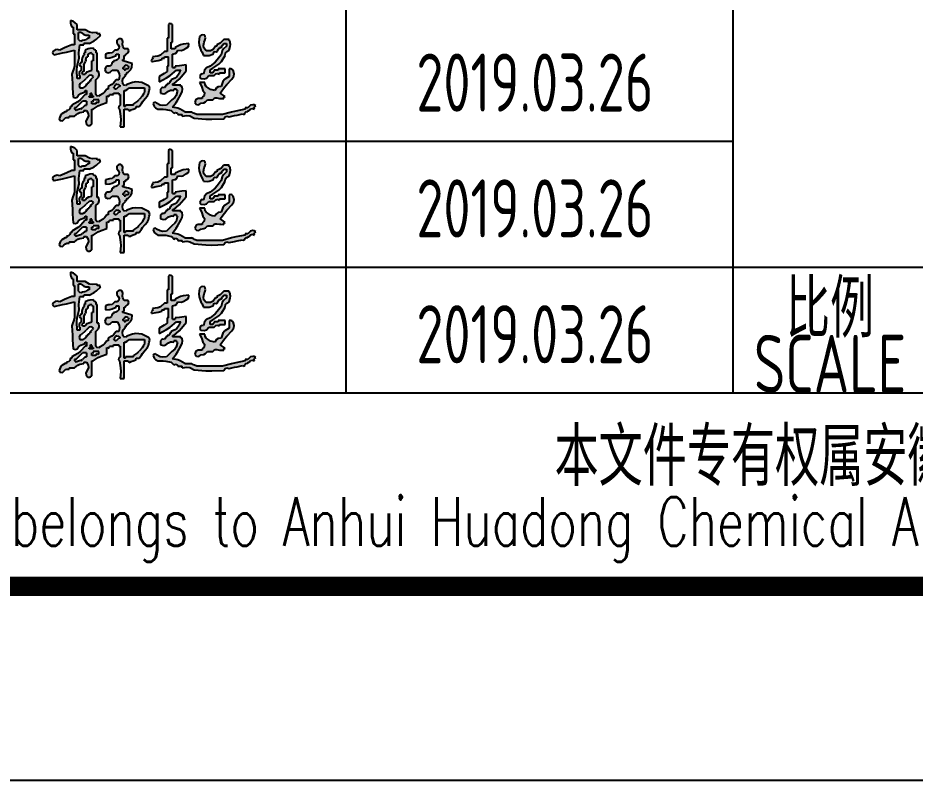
# Model space of a CAD drawing. Extents: x 5066963 to 5185393, y -485691 to -238129.
# Drawn here: x 5162728 to 5167363, y -359784 to -355847 of the extents above; entities that cross this region are included whole.
import ezdxf
from ezdxf.enums import TextEntityAlignment as Align

# ---------------------------------------------------------------- set-up
doc = ezdxf.new("R2010")
doc.units = 0
doc.header["$LTSCALE"] = 1000
doc.header["$MEASUREMENT"] = 0
doc.layers.get('0').update_dxf_attribs({"linetype": 'CONTINUOUS'})
doc.layers.add('PUB_TITLE', color=4, linetype='CONTINUOUS')
doc.styles.add('AHD', font='sceie.shx', dxfattribs={"width": 0.7, "bigfont": 'sceic.shx'})
doc.styles.add('ECEC_TQ', font='txt_l.shx', dxfattribs={"bigfont": 'hztxt_l.shx'})
doc.styles.add('sceie', font='sceie.shx', dxfattribs={"bigfont": 'sceic.shx'})

# ---------------------------------------------------------------- blocks, each defined once
blk = doc.blocks.new('韩超')
h = blk.add_hatch(color=256)
h.dxf.hatch_style = 1
h.paths.add_polyline_path([(0.787849, 0.514197), (0.777955, 0.527898), (0.77346, 0.562754), (0.78123, 0.586063), (0.805739, 0.61125), (0.805739, 0.625142), (0.819631, 0.625142), (0.818004, 0.635027), (0.823773, 0.643681), (0.833523, 0.64598), (0.860867, 0.674873), (0.870953, 0.696725), (0.875199, 0.736279), (0.836353, 0.74757), (0.816903, 0.753127), (0.777955, 0.764063), (0.777955, 0.777955), (0.791847, 0.777955), (0.791847, 0.819631), (0.801775, 0.820971), (0.80763, 0.824875), (0.812685, 0.833523), (0.832189, 0.847055), (0.839321, 0.866071), (0.833523, 0.889091), (0.791847, 0.889091), (0.776856, 0.916298), (0.7735, 0.934755), (0.777955, 0.965498), (0.770329, 0.984025), (0.756314, 0.993368), (0.736279, 0.993282), (0.716867, 0.977277), (0.713907, 0.950644), (0.729333, 0.930768), (0.740061, 0.911103), (0.737625, 0.891618), (0.722387, 0.875199), (0.694603, 0.875199), (0.683489, 0.864086), (0.677932, 0.858529), (0.666819, 0.847415), (0.638572, 0.845181), (0.624291, 0.842325), (0.597358, 0.833523), (0.597358, 0.791847), (0.643081, 0.794876), (0.666726, 0.800787), (0.708495, 0.819631), (0.708495, 0.833523), (0.736279, 0.833523), (0.736279, 0.791847), (0.718733, 0.774249), (0.705317, 0.767541), (0.680711, 0.764063), (0.680711, 0.750171), (0.666819, 0.750171), (0.658732, 0.72359), (0.639033, 0.708815), (0.61125, 0.708495), (0.596777, 0.690733), (0.592946, 0.675409), (0.597358, 0.652926), (0.623512, 0.642026), (0.64687, 0.646697), (0.666819, 0.666819), (0.722387, 0.666819), (0.738834, 0.631134), (0.742077, 0.608437), (0.736279, 0.569574), (0.708495, 0.569574), (0.682162, 0.535076), (0.663824, 0.519794), (0.625142, 0.500114), (0.625142, 0.47233), (0.61125, 0.47233), (0.589715, 0.441777), (0.574435, 0.428025), (0.54179, 0.409816), (0.527664, 0.400538), (0.510468, 0.403404), (0.500114, 0.416762), (0.500114, 0.569574), (0.524623, 0.594762), (0.532393, 0.618071), (0.527898, 0.652926), (0.514006, 0.652926), (0.514006, 0.847415), (0.500114, 0.847415), (0.500114, 0.875199), (0.486416, 0.877514), (0.478388, 0.883536), (0.47233, 0.896037), (0.438162, 0.892345), (0.420863, 0.888021), (0.388977, 0.875199), (0.388977, 0.847415), (0.375085, 0.847415), (0.379444, 0.836821), (0.376971, 0.826928), (0.368139, 0.819631), (0.356965, 0.793593), (0.353947, 0.778504), (0.354247, 0.750171), (0.337644, 0.741703), (0.330222, 0.726858), (0.333409, 0.708495), (0.347301, 0.708495), (0.347301, 0.666819), (0.332737, 0.655189), (0.327028, 0.643772), (0.326463, 0.625142), (0.32344, 0.619715), (0.327253, 0.612088), (0.333409, 0.61125), (0.333409, 0.583466), (0.305625, 0.583466), (0.302565, 0.667178), (0.306887, 0.710398), (0.326463, 0.791847), (0.3234, 0.8474), (0.32482, 0.875797), (0.333409, 0.930768), (0.375085, 0.930768), (0.375085, 0.94466), (0.430654, 0.94466), (0.482374, 0.970498), (0.50707, 0.987931), (0.548736, 1.028012), (0.542559, 1.028676), (0.538615, 1.036564), (0.54179, 1.041904), (0.514006, 1.041904), (0.514006, 1.055796), (0.462884, 1.052445), (0.433869, 1.058893), (0.388977, 1.08358), (0.305625, 1.08358), (0.305625, 1.139148), (0.281985, 1.161307), (0.266841, 1.170393), (0.236165, 1.180825), (0.238399, 1.152578), (0.241255, 1.138297), (0.250057, 1.111364), (0.263949, 1.111364), (0.263949, 1.041904), (0.277841, 1.041904), (0.277841, 0.930768), (0.250057, 0.930768), (0.200194, 0.90821), (0.175186, 0.897095), (0.125028, 0.875199), (0.097454, 0.881715), (0.078516, 0.877928), (0.055568, 0.861307), (0.050109, 0.847376), (0.0559, 0.8329), (0.06946, 0.826577), (0.152955, 0.845407), (0.194635, 0.855133), (0.277841, 0.875199), (0.277841, 0.708495), (0.266727, 0.675154), (0.261171, 0.658483), (0.250057, 0.625142), (0.255939, 0.530696), (0.258718, 0.483462), (0.263949, 0.388977), (0.286969, 0.38318), (0.305985, 0.390311), (0.319517, 0.409816), (0.344599, 0.428141), (0.359268, 0.435475), (0.388977, 0.444546), (0.388977, 0.458438), (0.40287, 0.458438), (0.40287, 0.416762), (0.388977, 0.416762), (0.340729, 0.364454), (0.31168, 0.341215), (0.250057, 0.305625), (0.250057, 0.291733), (0.236165, 0.291733), (0.231424, 0.268639), (0.217583, 0.254798), (0.194489, 0.250057), (0.194489, 0.236165), (0.180597, 0.236165), (0.148793, 0.216524), (0.134276, 0.200394), (0.118082, 0.166705), (0.127514, 0.14947), (0.152825, 0.145854), (0.166705, 0.159759), (0.185336, 0.17447), (0.198563, 0.17943), (0.222273, 0.180597), (0.222273, 0.194489), (0.277841, 0.194489), (0.311245, 0.220472), (0.333233, 0.229896), (0.375085, 0.236165), (0.375085, 0.250057), (0.40287, 0.250057), (0.420685, 0.221738), (0.422698, 0.197582), (0.409816, 0.166705), (0.396068, 0.142401), (0.398473, 0.118345), (0.416762, 0.097244), (0.43433, 0.097627), (0.444154, 0.100901), (0.458438, 0.111136), (0.458438, 0.263949), (0.47233, 0.263949), (0.524193, 0.298154), (0.552768, 0.312442), (0.61125, 0.333409), (0.61125, 0.40287), (0.621931, 0.39652), (0.637706, 0.404407), (0.639034, 0.416762), (0.680711, 0.416762), (0.680711, 0.430654), (0.736279, 0.430654), (0.736279, 0.416762), (0.750171, 0.416762), (0.750171, 0.305625), (0.735269, 0.297653), (0.731714, 0.276323), (0.743225, 0.263949), (0.754517, 0.192544), (0.755945, 0.155413), (0.750171, 0.083352), (0.791847, 0.083352), (0.791847, 0.263949), (0.833523, 0.263949), (0.837499, 0.253205), (0.852744, 0.249394), (0.861307, 0.257003), (0.883535, 0.265338), (0.894648, 0.269506), (0.916876, 0.277841), (0.916876, 0.291733), (0.94466, 0.291733), (0.969894, 0.324902), (0.982398, 0.341574), (1.007174, 0.375085), (1.032146, 0.402761), (1.041693, 0.421855), (1.04885, 0.458438), (1.055218, 0.477023), (1.053221, 0.491001), (1.041904, 0.50706), (0.972444, 0.54179), (0.910919, 0.546316), (0.877697, 0.541786), (0.819631, 0.520952), (0.805828, 0.5112)])
h.paths.add_polyline_path([(0.791847, 0.458438), (0.805739, 0.458438), (0.82241, 0.469551), (0.847415, 0.486222), (1.000228, 0.486222), (1.003038, 0.45197), (0.997988, 0.431769), (0.97939, 0.40287), (0.948039, 0.36501), (0.929334, 0.347744), (0.889091, 0.319517), (0.889091, 0.305625), (0.805739, 0.305625), (0.805739, 0.291733), (0.791847, 0.291733)], flags=16)
h.paths.add_polyline_path([(0.750171, 0.500114), (0.736279, 0.500114), (0.725165, 0.489), (0.719608, 0.483443), (0.708495, 0.47233), (0.694603, 0.47233), (0.694603, 0.486222), (0.688447, 0.48706), (0.684633, 0.494686), (0.687657, 0.500114), (0.701182, 0.516386), (0.715167, 0.52238), (0.736279, 0.520952), (0.736943, 0.514775), (0.744831, 0.510831), (0.750171, 0.514006)], flags=16)
h.paths.add_polyline_path([(0.791847, 0.666819), (0.793521, 0.674497), (0.785633, 0.682384), (0.777955, 0.680711), (0.777955, 0.694603), (0.791847, 0.694603), (0.792194, 0.70849), (0.806202, 0.718996), (0.819631, 0.715441), (0.833192, 0.709118), (0.838982, 0.694641), (0.833523, 0.680711), (0.805739, 0.680711), (0.805739, 0.666819)], flags=16)
h.paths.add_polyline_path([(0.527898, 0.361193), (0.527898, 0.333409), (0.517217, 0.339759), (0.501443, 0.331871), (0.500114, 0.319517), (0.458438, 0.319517), (0.458438, 0.347301), (0.466116, 0.345628), (0.474003, 0.353515), (0.47233, 0.361193)], flags=16)
h.paths.add_polyline_path([(0.47233, 0.40287), (0.47233, 0.388977), (0.430654, 0.388977), (0.42898, 0.396656), (0.436867, 0.404543), (0.444546, 0.40287), (0.444546, 0.430654), (0.458438, 0.430654), (0.452088, 0.419973), (0.459976, 0.404198)], flags=16)
h.paths.add_polyline_path([(0.47233, 0.604304), (0.464836, 0.588169), (0.458643, 0.580427), (0.444546, 0.569574), (0.444546, 0.555682), (0.430654, 0.555682), (0.432327, 0.548004), (0.42444, 0.540117), (0.416762, 0.54179), (0.416762, 0.527898), (0.40287, 0.527898), (0.39467, 0.507807), (0.386422, 0.49791), (0.368139, 0.486222), (0.333409, 0.486222), (0.327612, 0.509242), (0.334743, 0.528258), (0.354247, 0.54179), (0.384775, 0.569612), (0.400056, 0.583504), (0.430654, 0.61125), (0.446814, 0.616197), (0.458647, 0.614224)], flags=16)
h.paths.add_polyline_path([(0.458438, 0.666819), (0.426908, 0.659351), (0.410404, 0.649448), (0.388977, 0.625142), (0.361193, 0.625142), (0.354844, 0.635823), (0.362731, 0.651598), (0.375085, 0.652926), (0.375085, 0.722387), (0.390598, 0.753922), (0.396359, 0.771203), (0.40287, 0.805739), (0.416762, 0.805739), (0.416762, 0.833523), (0.430654, 0.833523), (0.434629, 0.844267), (0.449874, 0.848078), (0.458438, 0.840469), (0.459102, 0.834292), (0.466989, 0.830348), (0.47233, 0.833523), (0.47233, 0.764063), (0.458438, 0.764063)], flags=16)
h.paths.add_polyline_path([(0.40287, 0.347301), (0.40287, 0.305625), (0.388977, 0.305625), (0.360889, 0.27915), (0.342496, 0.268422), (0.305625, 0.257003), (0.294367, 0.254885), (0.286778, 0.256782), (0.277841, 0.263949), (0.277841, 0.277841), (0.291733, 0.277841), (0.319459, 0.305683), (0.333352, 0.319575), (0.361193, 0.347301)], flags=16)
h.paths.add_polyline_path([(0.430654, 1.000228), (0.416762, 1.000228), (0.39813, 0.985517), (0.384903, 0.980557), (0.361193, 0.97939), (0.347067, 0.970112), (0.329871, 0.972978), (0.319517, 0.986336), (0.319517, 1.055796), (0.347301, 1.055796), (0.376072, 1.035613), (0.395527, 1.029128), (0.430654, 1.028012)], flags=16)
h = blk.add_hatch(color=256)
h.dxf.hatch_style = 1
h.paths.add_polyline_path([(1.542018, 0.208381), (1.519791, 0.219494), (1.508677, 0.225051), (1.48645, 0.236165), (1.416989, 0.236165), (1.371255, 0.264232), (1.344642, 0.274582), (1.291961, 0.284787), (1.328443, 0.335457), (1.345237, 0.362046), (1.375313, 0.416762), (1.391241, 0.446575), (1.394603, 0.466747), (1.389205, 0.500114), (1.375313, 0.500114), (1.375313, 0.514006), (1.291961, 0.514006), (1.291961, 0.527898), (1.305853, 0.527898), (1.359796, 0.576664), (1.385101, 0.603375), (1.430881, 0.659873), (1.430881, 0.722387), (1.386427, 0.71683), (1.3642, 0.714052), (1.319745, 0.708495), (1.319745, 0.694603), (1.291961, 0.694603), (1.291961, 0.833523), (1.31926, 0.838693), (1.334923, 0.85044), (1.347529, 0.875199), (1.381781, 0.872389), (1.401982, 0.877439), (1.430881, 0.896037), (1.450883, 0.906123), (1.460131, 0.922307), (1.458666, 0.94466), (1.401114, 0.937345), (1.371819, 0.928557), (1.319745, 0.902983), (1.319745, 0.889091), (1.278069, 0.889091), (1.278069, 0.958552), (1.291961, 0.958552), (1.291961, 1.139148), (1.285806, 1.138304), (1.281086, 1.140664), (1.278069, 1.146094), (1.267308, 1.150023), (1.257931, 1.147679), (1.250285, 1.139148), (1.250285, 1.000228), (1.236393, 1.000228), (1.236393, 0.861307), (1.208609, 0.861307), (1.168183, 0.824416), (1.138053, 0.811024), (1.08358, 0.805739), (1.087939, 0.795145), (1.085465, 0.785252), (1.076634, 0.777955), (1.071121, 0.771113), (1.075065, 0.759282), (1.08358, 0.757117), (1.122533, 0.76519), (1.141984, 0.769358), (1.180825, 0.777955), (1.180825, 0.791847), (1.208609, 0.791847), (1.208609, 0.805739), (1.250285, 0.805739), (1.250285, 0.708495), (1.236393, 0.708495), (1.236393, 0.652926), (1.203973, 0.631977), (1.187234, 0.622213), (1.15304, 0.604304), (1.15304, 0.548736), (1.229739, 0.588318), (1.266619, 0.612432), (1.333637, 0.666819), (1.375313, 0.666819), (1.366995, 0.654381), (1.363975, 0.646831), (1.361421, 0.632088), (1.335054, 0.599814), (1.316435, 0.58585), (1.278069, 0.569574), (1.278069, 0.555682), (1.264177, 0.555682), (1.26415, 0.539965), (1.25211, 0.527924), (1.236393, 0.527898), (1.236393, 0.514006), (1.222501, 0.514006), (1.219217, 0.502022), (1.216226, 0.496039), (1.208609, 0.486222), (1.191149, 0.488205), (1.17971, 0.484393), (1.166932, 0.47233), (1.166932, 0.430654), (1.200708, 0.424307), (1.223469, 0.429997), (1.250285, 0.451492), (1.27048, 0.461183), (1.283894, 0.46286), (1.305853, 0.458438), (1.305853, 0.47233), (1.333637, 0.47233), (1.333637, 0.458438), (1.339793, 0.4576), (1.343606, 0.449973), (1.340583, 0.444546), (1.32937, 0.406076), (1.316213, 0.38634), (1.285015, 0.361193), (1.229447, 0.305625), (1.187056, 0.302553), (1.163204, 0.307323), (1.125256, 0.326463), (1.114566, 0.33576), (1.096818, 0.332211), (1.090526, 0.319517), (1.102438, 0.292491), (1.113943, 0.279343), (1.139148, 0.263949), (1.194983, 0.265062), (1.223561, 0.262204), (1.278069, 0.250057), (1.289183, 0.238943), (1.294739, 0.233386), (1.305853, 0.222273), (1.320568, 0.231877), (1.341519, 0.224893), (1.347529, 0.208381), (1.389205, 0.208381), (1.389205, 0.194489), (1.439628, 0.1998), (1.468259, 0.195028), (1.514234, 0.173651), (1.635959, 0.161998), (1.69773, 0.160594), (1.819859, 0.166705), (1.833779, 0.185933), (1.852296, 0.192877), (1.875427, 0.187543), (1.930995, 0.198656), (1.958779, 0.204213), (2.014348, 0.215327), (2.025534, 0.209917), (2.039748, 0.217024), (2.042132, 0.229219), (2.049428, 0.23805), (2.059322, 0.240524), (2.069916, 0.236165), (2.069916, 0.250057), (2.083808, 0.250057), (2.098401, 0.26772), (2.118188, 0.272666), (2.139376, 0.263949), (2.133917, 0.27788), (2.139708, 0.292356), (2.153268, 0.298679), (2.133073, 0.308371), (2.119659, 0.310047), (2.0977, 0.305625), (2.086586, 0.294512), (2.08103, 0.288955), (2.069916, 0.277841), (2.042132, 0.277841), (2.042132, 0.263949), (1.946785, 0.245868), (1.899372, 0.234712), (1.805967, 0.208381)])
h = blk.add_hatch(color=256)
h.dxf.hatch_style = 1
h.paths.add_polyline_path([(1.611478, 0.625142), (1.597547, 0.630601), (1.583071, 0.624811), (1.576748, 0.61125), (1.572819, 0.60049), (1.575163, 0.591112), (1.583694, 0.583466), (1.61855, 0.578971), (1.641859, 0.586741), (1.667046, 0.61125), (1.680938, 0.61125), (1.722615, 0.61125), (1.737208, 0.628913), (1.756995, 0.63386), (1.778183, 0.625142), (1.778183, 0.639034), (1.833751, 0.639034), (1.833751, 0.655705), (1.833751, 0.66404), (1.833751, 0.680711), (1.805967, 0.680711), (1.792075, 0.680711), (1.764291, 0.680711), (1.764291, 0.666819), (1.722615, 0.666819), (1.717058, 0.655705), (1.714279, 0.650148), (1.708723, 0.639034), (1.69483, 0.639034), (1.680938, 0.639034), (1.678868, 0.661339), (1.688455, 0.678116), (1.708723, 0.687657), (1.768692, 0.728785), (1.795922, 0.757527), (1.833751, 0.819631), (1.839429, 0.846829), (1.850907, 0.862133), (1.875427, 0.875199), (1.888443, 0.91196), (1.890032, 0.934206), (1.882373, 0.972444), (1.876196, 0.973108), (1.872252, 0.980995), (1.875427, 0.986336), (1.861535, 0.986336), (1.819859, 0.986336), (1.796859, 0.959188), (1.781933, 0.947248), (1.750399, 0.930768), (1.750399, 0.916876), (1.736507, 0.916876), (1.71031, 0.882162), (1.682751, 0.868382), (1.639262, 0.868253), (1.61591, 0.897042), (1.610049, 0.922442), (1.618424, 0.958552), (1.629264, 0.984285), (1.6309, 1.000642), (1.62537, 1.028012), (1.602888, 1.032424), (1.587563, 1.028593), (1.569802, 1.01412), (1.562035, 0.958817), (1.56513, 0.927869), (1.583694, 0.875199), (1.595758, 0.853473), (1.601336, 0.842318), (1.611478, 0.819631), (1.650742, 0.818134), (1.671448, 0.821092), (1.708723, 0.833523), (1.714279, 0.844637), (1.717058, 0.850194), (1.722615, 0.861307), (1.740978, 0.85812), (1.755823, 0.865542), (1.764291, 0.882145), (1.764955, 0.888322), (1.772842, 0.892266), (1.778183, 0.889091), (1.778183, 0.902983), (1.792075, 0.902983), (1.803189, 0.919654), (1.808745, 0.927989), (1.819859, 0.94466), (1.847643, 0.94466), (1.847643, 0.916876), (1.817381, 0.887163), (1.804962, 0.866982), (1.792075, 0.826577), (1.753545, 0.774398), (1.730689, 0.750113), (1.680938, 0.708495), (1.641359, 0.690689), (1.621854, 0.667284)])
h = blk.add_hatch(color=256)
h.dxf.hatch_style = 1
h.paths.add_polyline_path([(1.831635, 0.573795), (1.812227, 0.549535), (1.792075, 0.500114), (1.762292, 0.496094), (1.744726, 0.484384), (1.729561, 0.458438), (1.700075, 0.463546), (1.684975, 0.469586), (1.6601, 0.486222), (1.637668, 0.49978), (1.627728, 0.515685), (1.62537, 0.54179), (1.603143, 0.54179), (1.592029, 0.54179), (1.569802, 0.54179), (1.586675, 0.509854), (1.593737, 0.492906), (1.604532, 0.458438), (1.621804, 0.436498), (1.61886, 0.407063), (1.597586, 0.388977), (1.597586, 0.375085), (1.55591, 0.375085), (1.536306, 0.36578), (1.526798, 0.35437), (1.52118, 0.333409), (1.537185, 0.313997), (1.563818, 0.311038), (1.583694, 0.326463), (1.614401, 0.331156), (1.630976, 0.339443), (1.653154, 0.361193), (1.667046, 0.361193), (1.708723, 0.361193), (1.720352, 0.375758), (1.731769, 0.381467), (1.750399, 0.382031), (1.77782, 0.376762), (1.791938, 0.37535), (1.819859, 0.375085), (1.821199, 0.385013), (1.825102, 0.390868), (1.833751, 0.395924), (1.815429, 0.411271), (1.805589, 0.418299), (1.785129, 0.430654), (1.829593, 0.491137), (1.853312, 0.520437), (1.903211, 0.57652), (1.923495, 0.606919), (1.927312, 0.631729), (1.917103, 0.666819), (1.904326, 0.678881), (1.892887, 0.682694), (1.875427, 0.680711), (1.875427, 0.650148), (1.875427, 0.634867), (1.875427, 0.604304)])
for p, q in [((0.266841, 1.170393), (0.236165, 1.180825)), ((0.236165, 1.180825), (0.238399, 1.152578)), ((0.238399, 1.152578), (0.241255, 1.138297)), ((0.241255, 1.138297), (0.250057, 1.111364)), ((0.281985, 1.161307), (0.266841, 1.170393)), ((0.305625, 1.139148), (0.281985, 1.161307)), ((0.305625, 1.08358), (0.305625, 1.139148)), ((1.257931, 1.147679), (1.250285, 1.139148)), ((1.250285, 1.139148), (1.250285, 1.000228)), ((1.267308, 1.150023), (1.257931, 1.147679)), ((1.278069, 1.146094), (1.267308, 1.150023)), ((1.281086, 1.140664), (1.278069, 1.146094)), ((1.285806, 1.138304), (1.281086, 1.140664)), ((1.291961, 1.139148), (1.285806, 1.138304)), ((1.291961, 0.958552), (1.291961, 1.139148)), ((0.263949, 1.111364), (0.250057, 1.111364)), ((0.263949, 1.111364), (0.263949, 1.041904)), ((0.263949, 1.041904), (0.277841, 1.041904)), ((0.277841, 1.041904), (0.277841, 0.930768)), ((0.388977, 1.08358), (0.305625, 1.08358)), ((0.319517, 0.986336), (0.319517, 1.055796)), ((0.347301, 1.055796), (0.319517, 1.055796)), ((0.347301, 1.055796), (0.376072, 1.035613)), ((0.376072, 1.035613), (0.395527, 1.029128)), ((0.433869, 1.058893), (0.388977, 1.08358)), ((0.395527, 1.029128), (0.430654, 1.028012)), ((0.430654, 1.028012), (0.430654, 1.000228)), ((0.462884, 1.052445), (0.433869, 1.058893)), ((0.514006, 1.055796), (0.462884, 1.052445)), ((0.50707, 0.987931), (0.548736, 1.028012)), ((0.514006, 1.041904), (0.514006, 1.055796)), ((0.54179, 1.041904), (0.514006, 1.041904)), ((0.538615, 1.036564), (0.54179, 1.041904)), ((0.542559, 1.028676), (0.538615, 1.036564)), ((0.548736, 1.028012), (0.542559, 1.028676)), ((1.587563, 1.028593), (1.569802, 1.01412)), ((1.602888, 1.032424), (1.587563, 1.028593)), ((1.62537, 1.028012), (1.602888, 1.032424)), ((1.6309, 1.000642), (1.62537, 1.028012)), ((0.250057, 0.930768), (0.200194, 0.90821)), ((0.277841, 0.930768), (0.250057, 0.930768)), ((0.319517, 0.986336), (0.329871, 0.972978)), ((0.32482, 0.875797), (0.333409, 0.930768)), ((0.329871, 0.972978), (0.347067, 0.970112)), ((0.333409, 0.930768), (0.375085, 0.930768)), ((0.347067, 0.970112), (0.361193, 0.97939)), ((0.361193, 0.97939), (0.384903, 0.980557)), ((0.375085, 0.930768), (0.375085, 0.94466)), ((0.430654, 0.94466), (0.375085, 0.94466)), ((0.384903, 0.980557), (0.39813, 0.985517)), ((0.416762, 1.000228), (0.39813, 0.985517)), ((0.430654, 1.000228), (0.416762, 1.000228)), ((0.430654, 0.94466), (0.482374, 0.970498)), ((0.482374, 0.970498), (0.50707, 0.987931)), ((0.716867, 0.977277), (0.713907, 0.950644)), ((0.713907, 0.950644), (0.729333, 0.930768)), ((0.736279, 0.993282), (0.716867, 0.977277)), ((0.729333, 0.930768), (0.740061, 0.911103)), ((0.756314, 0.993368), (0.736279, 0.993282)), ((0.770329, 0.984025), (0.756314, 0.993368)), ((0.777955, 0.965498), (0.770329, 0.984025)), ((0.7735, 0.934755), (0.777955, 0.965498)), ((0.776856, 0.916298), (0.7735, 0.934755)), ((1.236393, 1.000228), (1.236393, 0.861307)), ((1.250285, 1.000228), (1.236393, 1.000228)), ((1.278069, 0.958552), (1.291961, 0.958552)), ((1.278069, 0.889091), (1.278069, 0.958552)), ((1.371819, 0.928557), (1.319745, 0.902983)), ((1.401114, 0.937345), (1.371819, 0.928557)), ((1.458666, 0.94466), (1.401114, 0.937345)), ((1.460131, 0.922307), (1.458666, 0.94466)), ((1.569802, 1.01412), (1.562035, 0.958817)), ((1.562035, 0.958817), (1.56513, 0.927869)), ((1.56513, 0.927869), (1.583694, 0.875199)), ((1.610049, 0.922442), (1.618424, 0.958552)), ((1.618424, 0.958552), (1.629264, 0.984285)), ((1.629264, 0.984285), (1.6309, 1.000642)), ((1.781933, 0.947248), (1.750399, 0.930768)), ((1.750399, 0.930768), (1.750399, 0.916876)), ((1.796859, 0.959188), (1.781933, 0.947248)), ((1.819859, 0.986336), (1.796859, 0.959188)), ((1.803189, 0.919654), (1.808745, 0.927989)), ((1.808745, 0.927989), (1.819859, 0.94466)), ((1.861535, 0.986336), (1.819859, 0.986336)), ((1.819859, 0.94466), (1.847643, 0.94466)), ((1.847643, 0.94466), (1.847643, 0.916876)), ((1.875427, 0.986336), (1.861535, 0.986336)), ((1.872252, 0.980995), (1.875427, 0.986336)), ((1.876196, 0.973108), (1.872252, 0.980995)), ((1.882373, 0.972444), (1.876196, 0.973108)), ((1.890032, 0.934206), (1.882373, 0.972444)), ((1.888443, 0.91196), (1.890032, 0.934206)), ((0.055568, 0.861307), (0.050109, 0.847376)), ((0.050109, 0.847376), (0.0559, 0.8329)), ((0.078516, 0.877928), (0.055568, 0.861307)), ((0.06946, 0.826577), (0.152955, 0.845407)), ((0.097454, 0.881715), (0.078516, 0.877928)), ((0.125028, 0.875199), (0.097454, 0.881715)), ((0.175186, 0.897095), (0.125028, 0.875199)), ((0.152955, 0.845407), (0.194635, 0.855133)), ((0.200194, 0.90821), (0.175186, 0.897095)), ((0.194635, 0.855133), (0.277841, 0.875199)), ((0.277841, 0.875199), (0.277841, 0.708495)), ((0.3234, 0.8474), (0.32482, 0.875797)), ((0.326463, 0.791847), (0.3234, 0.8474)), ((0.388977, 0.847415), (0.375085, 0.847415)), ((0.375085, 0.847415), (0.379444, 0.836821)), ((0.379444, 0.836821), (0.376971, 0.826928)), ((0.420863, 0.888021), (0.388977, 0.875199)), ((0.388977, 0.875199), (0.388977, 0.847415)), ((0.438162, 0.892345), (0.420863, 0.888021)), ((0.434629, 0.844267), (0.430654, 0.833523)), ((0.449874, 0.848078), (0.434629, 0.844267)), ((0.47233, 0.896037), (0.438162, 0.892345)), ((0.458438, 0.840469), (0.449874, 0.848078)), ((0.458438, 0.840469), (0.459102, 0.834292)), ((0.478388, 0.883536), (0.47233, 0.896037)), ((0.486416, 0.877514), (0.478388, 0.883536)), ((0.500114, 0.875199), (0.486416, 0.877514)), ((0.500114, 0.875199), (0.500114, 0.847415)), ((0.514006, 0.847415), (0.500114, 0.847415)), ((0.514006, 0.652926), (0.514006, 0.847415)), ((0.624291, 0.842325), (0.597358, 0.833523)), ((0.638572, 0.845181), (0.624291, 0.842325)), ((0.666819, 0.847415), (0.638572, 0.845181)), ((0.677932, 0.858529), (0.666819, 0.847415)), ((0.683489, 0.864086), (0.677932, 0.858529)), ((0.694603, 0.875199), (0.683489, 0.864086)), ((0.722387, 0.875199), (0.694603, 0.875199)), ((0.737625, 0.891618), (0.722387, 0.875199)), ((0.740061, 0.911103), (0.737625, 0.891618)), ((0.791847, 0.889091), (0.776856, 0.916298)), ((0.833523, 0.889091), (0.791847, 0.889091)), ((0.812685, 0.833523), (0.832189, 0.847055)), ((0.832189, 0.847055), (0.839321, 0.866071)), ((0.839321, 0.866071), (0.833523, 0.889091)), ((1.208609, 0.861307), (1.168183, 0.824416)), ((1.236393, 0.861307), (1.208609, 0.861307)), ((1.319745, 0.889091), (1.278069, 0.889091)), ((1.291961, 0.833523), (1.31926, 0.838693)), ((1.31926, 0.838693), (1.334923, 0.85044)), ((1.319745, 0.902983), (1.319745, 0.889091)), ((1.334923, 0.85044), (1.347529, 0.875199)), ((1.347529, 0.875199), (1.381781, 0.872389)), ((1.381781, 0.872389), (1.401982, 0.877439)), ((1.401982, 0.877439), (1.430881, 0.896037)), ((1.430881, 0.896037), (1.450883, 0.906123)), ((1.450883, 0.906123), (1.460131, 0.922307)), ((1.583694, 0.875199), (1.595758, 0.853473)), ((1.595758, 0.853473), (1.601336, 0.842318)), ((1.601336, 0.842318), (1.611478, 0.819631)), ((1.61591, 0.897042), (1.610049, 0.922442)), ((1.639262, 0.868253), (1.61591, 0.897042)), ((1.682751, 0.868382), (1.639262, 0.868253)), ((1.71031, 0.882162), (1.682751, 0.868382)), ((1.708723, 0.833523), (1.714279, 0.844637)), ((1.736507, 0.916876), (1.71031, 0.882162)), ((1.714279, 0.844637), (1.717058, 0.850194)), ((1.717058, 0.850194), (1.722615, 0.861307)), ((1.722615, 0.861307), (1.740978, 0.85812)), ((1.750399, 0.916876), (1.736507, 0.916876)), ((1.740978, 0.85812), (1.755823, 0.865542)), ((1.755823, 0.865542), (1.764291, 0.882145)), ((1.764291, 0.882145), (1.764955, 0.888322)), ((1.764955, 0.888322), (1.772842, 0.892266)), ((1.772842, 0.892266), (1.778183, 0.889091)), ((1.778183, 0.902983), (1.792075, 0.902983)), ((1.778183, 0.889091), (1.778183, 0.902983)), ((1.792075, 0.902983), (1.803189, 0.919654)), ((1.804962, 0.866982), (1.792075, 0.826577)), ((1.817381, 0.887163), (1.804962, 0.866982)), ((1.847643, 0.916876), (1.817381, 0.887163)), ((1.833751, 0.819631), (1.839429, 0.846829)), ((1.839429, 0.846829), (1.850907, 0.862133)), ((1.850907, 0.862133), (1.875427, 0.875199)), ((1.875427, 0.875199), (1.888443, 0.91196)), ((0.0559, 0.8329), (0.06946, 0.826577)), ((0.306887, 0.710398), (0.326463, 0.791847)), ((0.337644, 0.741703), (0.330222, 0.726858)), ((0.354247, 0.750171), (0.337644, 0.741703)), ((0.356965, 0.793593), (0.353947, 0.778504)), ((0.353947, 0.778504), (0.354247, 0.750171)), ((0.368139, 0.819631), (0.356965, 0.793593)), ((0.376971, 0.826928), (0.368139, 0.819631)), ((0.375085, 0.722387), (0.390598, 0.753922)), ((0.396359, 0.771203), (0.390598, 0.753922)), ((0.396359, 0.771203), (0.40287, 0.805739)), ((0.40287, 0.805739), (0.416762, 0.805739)), ((0.416762, 0.833523), (0.416762, 0.805739)), ((0.430654, 0.833523), (0.416762, 0.833523)), ((0.47233, 0.764063), (0.458438, 0.764063)), ((0.458438, 0.666819), (0.458438, 0.764063)), ((0.466989, 0.830348), (0.459102, 0.834292)), ((0.47233, 0.833523), (0.466989, 0.830348)), ((0.47233, 0.833523), (0.47233, 0.764063)), ((0.597358, 0.833523), (0.597358, 0.791847)), ((0.597358, 0.791847), (0.643081, 0.794876)), ((0.643081, 0.794876), (0.666726, 0.800787)), ((0.666819, 0.750171), (0.658732, 0.72359)), ((0.666726, 0.800787), (0.708495, 0.819631)), ((0.680711, 0.750171), (0.666819, 0.750171)), ((0.705317, 0.767541), (0.680711, 0.764063)), ((0.680711, 0.764063), (0.680711, 0.750171)), ((0.718733, 0.774249), (0.705317, 0.767541)), ((0.708495, 0.833523), (0.736279, 0.833523)), ((0.708495, 0.819631), (0.708495, 0.833523)), ((0.736279, 0.791847), (0.718733, 0.774249)), ((0.736279, 0.833523), (0.736279, 0.791847)), ((0.777955, 0.777955), (0.791847, 0.777955)), ((0.777955, 0.764063), (0.777955, 0.777955)), ((0.816903, 0.753127), (0.777955, 0.764063)), ((0.791847, 0.819631), (0.801775, 0.820971)), ((0.791847, 0.777955), (0.791847, 0.819631)), ((0.801775, 0.820971), (0.80763, 0.824875)), ((0.80763, 0.824875), (0.812685, 0.833523)), ((0.836353, 0.74757), (0.816903, 0.753127)), ((0.875199, 0.736279), (0.836353, 0.74757)), ((1.076634, 0.777955), (1.071121, 0.771113)), ((1.071121, 0.771113), (1.075065, 0.759282)), ((1.075065, 0.759282), (1.08358, 0.757117)), ((1.085465, 0.785252), (1.076634, 0.777955)), ((1.138053, 0.811024), (1.08358, 0.805739)), ((1.08358, 0.805739), (1.087939, 0.795145)), ((1.08358, 0.757117), (1.122533, 0.76519)), ((1.087939, 0.795145), (1.085465, 0.785252)), ((1.122533, 0.76519), (1.141984, 0.769358)), ((1.168183, 0.824416), (1.138053, 0.811024)), ((1.141984, 0.769358), (1.180825, 0.777955)), ((1.180825, 0.791847), (1.208609, 0.791847)), ((1.180825, 0.791847), (1.180825, 0.777955)), ((1.208609, 0.791847), (1.208609, 0.805739)), ((1.208609, 0.805739), (1.250285, 0.805739)), ((1.250285, 0.708495), (1.250285, 0.805739)), ((1.291961, 0.694603), (1.291961, 0.833523)), ((1.611478, 0.819631), (1.650742, 0.818134)), ((1.650742, 0.818134), (1.671448, 0.821092)), ((1.671448, 0.821092), (1.708723, 0.833523)), ((1.730689, 0.750113), (1.680938, 0.708495)), ((1.753545, 0.774398), (1.730689, 0.750113)), ((1.792075, 0.826577), (1.753545, 0.774398)), ((1.768692, 0.728785), (1.795922, 0.757527)), ((1.795922, 0.757527), (1.833751, 0.819631)), ((0.261171, 0.658483), (0.250057, 0.625142)), ((0.266727, 0.675154), (0.261171, 0.658483)), ((0.277841, 0.708495), (0.266727, 0.675154)), ((0.302565, 0.667178), (0.306887, 0.710398)), ((0.305625, 0.583466), (0.302565, 0.667178)), ((0.332737, 0.655189), (0.327028, 0.643772)), ((0.330222, 0.726858), (0.333409, 0.708495)), ((0.347301, 0.666819), (0.332737, 0.655189)), ((0.347301, 0.708495), (0.333409, 0.708495)), ((0.347301, 0.708495), (0.347301, 0.666819)), ((0.362731, 0.651598), (0.354844, 0.635823)), ((0.375085, 0.652926), (0.362731, 0.651598)), ((0.375085, 0.722387), (0.375085, 0.652926)), ((0.410404, 0.649448), (0.388977, 0.625142)), ((0.410404, 0.649448), (0.426908, 0.659351)), ((0.426908, 0.659351), (0.458438, 0.666819)), ((0.527898, 0.652926), (0.514006, 0.652926)), ((0.532393, 0.618071), (0.527898, 0.652926)), ((0.596777, 0.690733), (0.592946, 0.675409)), ((0.592946, 0.675409), (0.597358, 0.652926)), ((0.61125, 0.708495), (0.596777, 0.690733)), ((0.597358, 0.652926), (0.623512, 0.642026)), ((0.639033, 0.708815), (0.61125, 0.708495)), ((0.658732, 0.72359), (0.639033, 0.708815)), ((0.64687, 0.646697), (0.666819, 0.666819)), ((0.666819, 0.666819), (0.722387, 0.666819)), ((0.722387, 0.666819), (0.738834, 0.631134)), ((0.777955, 0.694603), (0.777955, 0.680711)), ((0.777955, 0.694603), (0.791847, 0.694603)), ((0.785633, 0.682384), (0.777955, 0.680711)), ((0.785633, 0.682384), (0.793521, 0.674497)), ((0.792194, 0.70849), (0.791847, 0.694603)), ((0.793521, 0.674497), (0.791847, 0.666819)), ((0.805739, 0.666819), (0.791847, 0.666819)), ((0.806202, 0.718996), (0.792194, 0.70849)), ((0.833523, 0.680711), (0.805739, 0.680711)), ((0.805739, 0.666819), (0.805739, 0.680711)), ((0.819631, 0.715441), (0.806202, 0.718996)), ((0.833192, 0.709118), (0.819631, 0.715441)), ((0.833192, 0.709118), (0.838982, 0.694641)), ((0.833523, 0.680711), (0.838982, 0.694641)), ((0.833523, 0.64598), (0.860867, 0.674873)), ((0.860867, 0.674873), (0.870953, 0.696725)), ((0.870953, 0.696725), (0.875199, 0.736279)), ((1.236393, 0.652926), (1.203973, 0.631977)), ((1.236393, 0.708495), (1.236393, 0.652926)), ((1.250285, 0.708495), (1.236393, 0.708495)), ((1.266619, 0.612432), (1.333637, 0.666819)), ((1.291961, 0.694603), (1.319745, 0.694603)), ((1.3642, 0.714052), (1.319745, 0.708495)), ((1.319745, 0.708495), (1.319745, 0.694603)), ((1.333637, 0.666819), (1.375313, 0.666819)), ((1.366995, 0.654381), (1.363975, 0.646831)), ((1.386427, 0.71683), (1.3642, 0.714052)), ((1.375313, 0.666819), (1.366995, 0.654381)), ((1.385101, 0.603375), (1.430881, 0.659873)), ((1.430881, 0.722387), (1.386427, 0.71683)), ((1.430881, 0.659873), (1.430881, 0.722387)), ((1.621854, 0.667284), (1.611478, 0.625142)), ((1.641359, 0.690689), (1.621854, 0.667284)), ((1.680938, 0.708495), (1.641359, 0.690689)), ((1.678868, 0.661339), (1.688455, 0.678116)), ((1.680938, 0.639034), (1.678868, 0.661339)), ((1.688455, 0.678116), (1.708723, 0.687657)), ((1.708723, 0.687657), (1.768692, 0.728785)), ((1.714279, 0.650148), (1.708723, 0.639034)), ((1.717058, 0.655705), (1.714279, 0.650148)), ((1.722615, 0.666819), (1.717058, 0.655705)), ((1.764291, 0.666819), (1.722615, 0.666819)), ((1.792075, 0.680711), (1.764291, 0.680711)), ((1.764291, 0.680711), (1.764291, 0.666819)), ((1.805967, 0.680711), (1.792075, 0.680711)), ((1.833751, 0.680711), (1.805967, 0.680711)), ((1.833751, 0.66404), (1.833751, 0.680711)), ((1.833751, 0.655705), (1.833751, 0.66404)), ((1.833751, 0.639034), (1.833751, 0.655705)), ((1.892887, 0.682694), (1.875427, 0.680711)), ((1.875427, 0.680711), (1.875427, 0.650148)), ((1.875427, 0.650148), (1.875427, 0.634867)), ((1.904326, 0.678881), (1.892887, 0.682694)), ((1.917103, 0.666819), (1.904326, 0.678881)), ((1.927312, 0.631729), (1.917103, 0.666819)), ((0.250057, 0.625142), (0.255939, 0.530696)), ((0.333409, 0.583466), (0.305625, 0.583466)), ((0.326463, 0.625142), (0.32344, 0.619715)), ((0.32344, 0.619715), (0.327253, 0.612088)), ((0.327028, 0.643772), (0.326463, 0.625142)), ((0.327253, 0.612088), (0.333409, 0.61125)), ((0.333409, 0.61125), (0.333409, 0.583466)), ((0.384775, 0.569612), (0.354247, 0.54179)), ((0.361193, 0.625142), (0.354844, 0.635823)), ((0.361193, 0.625142), (0.388977, 0.625142)), ((0.384775, 0.569612), (0.400056, 0.583504)), ((0.430654, 0.61125), (0.400056, 0.583504)), ((0.446814, 0.616197), (0.430654, 0.61125)), ((0.444546, 0.569574), (0.458643, 0.580427)), ((0.444546, 0.569574), (0.444546, 0.555682)), ((0.458647, 0.614224), (0.446814, 0.616197)), ((0.458643, 0.580427), (0.464836, 0.588169)), ((0.458647, 0.614224), (0.47233, 0.604304)), ((0.47233, 0.604304), (0.464836, 0.588169)), ((0.500114, 0.569574), (0.524623, 0.594762)), ((0.500114, 0.416762), (0.500114, 0.569574)), ((0.524623, 0.594762), (0.532393, 0.618071)), ((0.623512, 0.642026), (0.64687, 0.646697)), ((0.708495, 0.569574), (0.682162, 0.535076)), ((0.736279, 0.569574), (0.708495, 0.569574)), ((0.742077, 0.608437), (0.736279, 0.569574)), ((0.738834, 0.631134), (0.742077, 0.608437)), ((0.77346, 0.562754), (0.78123, 0.586063)), ((0.777955, 0.527898), (0.77346, 0.562754)), ((0.78123, 0.586063), (0.805739, 0.61125)), ((0.805739, 0.61125), (0.805739, 0.625142)), ((0.805739, 0.625142), (0.819631, 0.625142)), ((0.818004, 0.635027), (0.823773, 0.643681)), ((0.819631, 0.625142), (0.818004, 0.635027)), ((0.823773, 0.643681), (0.833523, 0.64598)), ((1.187234, 0.622213), (1.15304, 0.604304)), ((1.15304, 0.604304), (1.15304, 0.548736)), ((1.15304, 0.548736), (1.229739, 0.588318)), ((1.203973, 0.631977), (1.187234, 0.622213)), ((1.229739, 0.588318), (1.266619, 0.612432)), ((1.316435, 0.58585), (1.278069, 0.569574)), ((1.278069, 0.555682), (1.278069, 0.569574)), ((1.305853, 0.527898), (1.359796, 0.576664)), ((1.335054, 0.599814), (1.316435, 0.58585)), ((1.361421, 0.632088), (1.335054, 0.599814)), ((1.359796, 0.576664), (1.385101, 0.603375)), ((1.363975, 0.646831), (1.361421, 0.632088)), ((1.576748, 0.61125), (1.572819, 0.60049)), ((1.572819, 0.60049), (1.575163, 0.591112)), ((1.575163, 0.591112), (1.583694, 0.583466)), ((1.583071, 0.624811), (1.576748, 0.61125)), ((1.597547, 0.630601), (1.583071, 0.624811)), ((1.583694, 0.583466), (1.61855, 0.578971)), ((1.611478, 0.625142), (1.597547, 0.630601)), ((1.61855, 0.578971), (1.641859, 0.586741)), ((1.641859, 0.586741), (1.667046, 0.61125)), ((1.667046, 0.61125), (1.680938, 0.61125)), ((1.69483, 0.639034), (1.680938, 0.639034)), ((1.680938, 0.61125), (1.722615, 0.61125)), ((1.708723, 0.639034), (1.69483, 0.639034)), ((1.722615, 0.61125), (1.737208, 0.628913)), ((1.737208, 0.628913), (1.756995, 0.63386)), ((1.756995, 0.63386), (1.778183, 0.625142)), ((1.778183, 0.625142), (1.778183, 0.639034)), ((1.778183, 0.639034), (1.833751, 0.639034)), ((1.831635, 0.573795), (1.812227, 0.549535)), ((1.875427, 0.604304), (1.831635, 0.573795)), ((1.853312, 0.520437), (1.903211, 0.57652)), ((1.875427, 0.634867), (1.875427, 0.604304)), ((1.903211, 0.57652), (1.923495, 0.606919)), ((1.923495, 0.606919), (1.927312, 0.631729)), ((0.255939, 0.530696), (0.258718, 0.483462)), ((0.258718, 0.483462), (0.263949, 0.388977)), ((0.334743, 0.528258), (0.327612, 0.509242)), ((0.327612, 0.509242), (0.333409, 0.486222)), ((0.333409, 0.486222), (0.368139, 0.486222)), ((0.334743, 0.528258), (0.354247, 0.54179)), ((0.386422, 0.49791), (0.368139, 0.486222)), ((0.39467, 0.507807), (0.386422, 0.49791)), ((0.40287, 0.527898), (0.39467, 0.507807)), ((0.40287, 0.527898), (0.416762, 0.527898)), ((0.416762, 0.54179), (0.416762, 0.527898)), ((0.416762, 0.54179), (0.42444, 0.540117)), ((0.432327, 0.548004), (0.42444, 0.540117)), ((0.432327, 0.548004), (0.430654, 0.555682)), ((0.444546, 0.555682), (0.430654, 0.555682)), ((0.61125, 0.47233), (0.589715, 0.441777)), ((0.625142, 0.47233), (0.61125, 0.47233)), ((0.663824, 0.519794), (0.625142, 0.500114)), ((0.625142, 0.500114), (0.625142, 0.47233)), ((0.682162, 0.535076), (0.663824, 0.519794)), ((0.687657, 0.500114), (0.684633, 0.494686)), ((0.688447, 0.48706), (0.684633, 0.494686)), ((0.687657, 0.500114), (0.701182, 0.516386)), ((0.694603, 0.486222), (0.688447, 0.48706)), ((0.694603, 0.47233), (0.694603, 0.486222)), ((0.708495, 0.47233), (0.694603, 0.47233)), ((0.715167, 0.52238), (0.701182, 0.516386)), ((0.719608, 0.483443), (0.708495, 0.47233)), ((0.715167, 0.52238), (0.736279, 0.520952)), ((0.725165, 0.489), (0.719608, 0.483443)), ((0.725165, 0.489), (0.736279, 0.500114)), ((0.736279, 0.520952), (0.736943, 0.514775)), ((0.750171, 0.500114), (0.736279, 0.500114)), ((0.744831, 0.510831), (0.736943, 0.514775)), ((0.744831, 0.510831), (0.750171, 0.514006)), ((0.750171, 0.500114), (0.750171, 0.514006)), ((0.787849, 0.514197), (0.777955, 0.527898)), ((0.805828, 0.5112), (0.787849, 0.514197)), ((0.805739, 0.458438), (0.82241, 0.469551)), ((0.819631, 0.520952), (0.805828, 0.5112)), ((0.877697, 0.541786), (0.819631, 0.520952)), ((0.82241, 0.469551), (0.847415, 0.486222)), ((0.847415, 0.486222), (1.000228, 0.486222)), ((0.910919, 0.546316), (0.877697, 0.541786)), ((0.972444, 0.54179), (0.910919, 0.546316)), ((1.041904, 0.50706), (0.972444, 0.54179)), ((1.000228, 0.486222), (1.003038, 0.45197)), ((1.053221, 0.491001), (1.041904, 0.50706)), ((1.04885, 0.458438), (1.055218, 0.477023)), ((1.055218, 0.477023), (1.053221, 0.491001)), ((1.17971, 0.484393), (1.166932, 0.47233)), ((1.166932, 0.47233), (1.166932, 0.430654)), ((1.191149, 0.488205), (1.17971, 0.484393)), ((1.208609, 0.486222), (1.191149, 0.488205)), ((1.216226, 0.496039), (1.208609, 0.486222)), ((1.219217, 0.502022), (1.216226, 0.496039)), ((1.222501, 0.514006), (1.219217, 0.502022)), ((1.236393, 0.514006), (1.222501, 0.514006)), ((1.25211, 0.527924), (1.236393, 0.527898)), ((1.236393, 0.514006), (1.236393, 0.527898)), ((1.26415, 0.539965), (1.25211, 0.527924)), ((1.264177, 0.555682), (1.26415, 0.539965)), ((1.278069, 0.555682), (1.264177, 0.555682)), ((1.291961, 0.527898), (1.291961, 0.514006)), ((1.291961, 0.527898), (1.305853, 0.527898)), ((1.375313, 0.514006), (1.291961, 0.514006)), ((1.333637, 0.47233), (1.305853, 0.47233)), ((1.305853, 0.458438), (1.305853, 0.47233)), ((1.333637, 0.47233), (1.333637, 0.458438)), ((1.375313, 0.500114), (1.375313, 0.514006)), ((1.389205, 0.500114), (1.375313, 0.500114)), ((1.394603, 0.466747), (1.389205, 0.500114)), ((1.391241, 0.446575), (1.394603, 0.466747)), ((1.592029, 0.54179), (1.569802, 0.54179)), ((1.569802, 0.54179), (1.586675, 0.509854)), ((1.586675, 0.509854), (1.593737, 0.492906)), ((1.603143, 0.54179), (1.592029, 0.54179)), ((1.593737, 0.492906), (1.604532, 0.458438)), ((1.62537, 0.54179), (1.603143, 0.54179)), ((1.627728, 0.515685), (1.62537, 0.54179)), ((1.637668, 0.49978), (1.627728, 0.515685)), ((1.6601, 0.486222), (1.637668, 0.49978)), ((1.684975, 0.469586), (1.6601, 0.486222)), ((1.700075, 0.463546), (1.684975, 0.469586)), ((1.729561, 0.458438), (1.700075, 0.463546)), ((1.744726, 0.484384), (1.729561, 0.458438)), ((1.762292, 0.496094), (1.744726, 0.484384)), ((1.792075, 0.500114), (1.762292, 0.496094)), ((1.785129, 0.430654), (1.829593, 0.491137)), ((1.812227, 0.549535), (1.792075, 0.500114)), ((1.829593, 0.491137), (1.853312, 0.520437)), ((0.263949, 0.388977), (0.286969, 0.38318)), ((0.286969, 0.38318), (0.305985, 0.390311)), ((0.305985, 0.390311), (0.319517, 0.409816)), ((0.319517, 0.409816), (0.344599, 0.428141)), ((0.388977, 0.416762), (0.340729, 0.364454)), ((0.344599, 0.428141), (0.359268, 0.435475)), ((0.359268, 0.435475), (0.388977, 0.444546)), ((0.388977, 0.458438), (0.40287, 0.458438)), ((0.388977, 0.444546), (0.388977, 0.458438)), ((0.40287, 0.416762), (0.388977, 0.416762)), ((0.40287, 0.458438), (0.40287, 0.416762)), ((0.42898, 0.396656), (0.436867, 0.404543)), ((0.430654, 0.388977), (0.42898, 0.396656)), ((0.47233, 0.388977), (0.430654, 0.388977)), ((0.436867, 0.404543), (0.444546, 0.40287)), ((0.444546, 0.430654), (0.458438, 0.430654)), ((0.444546, 0.40287), (0.444546, 0.430654)), ((0.452088, 0.419973), (0.458438, 0.430654)), ((0.452088, 0.419973), (0.459976, 0.404198)), ((0.459976, 0.404198), (0.47233, 0.40287)), ((0.47233, 0.40287), (0.47233, 0.388977)), ((0.510468, 0.403404), (0.500114, 0.416762)), ((0.527664, 0.400538), (0.510468, 0.403404)), ((0.54179, 0.409816), (0.527664, 0.400538)), ((0.574435, 0.428025), (0.54179, 0.409816)), ((0.589715, 0.441777), (0.574435, 0.428025)), ((0.61125, 0.333409), (0.61125, 0.40287)), ((0.61125, 0.40287), (0.621931, 0.39652)), ((0.621931, 0.39652), (0.637706, 0.404407)), ((0.637706, 0.404407), (0.639034, 0.416762)), ((0.639034, 0.416762), (0.680711, 0.416762)), ((0.680711, 0.430654), (0.736279, 0.430654)), ((0.680711, 0.416762), (0.680711, 0.430654)), ((0.736279, 0.430654), (0.736279, 0.416762)), ((0.736279, 0.416762), (0.750171, 0.416762)), ((0.750171, 0.416762), (0.750171, 0.305625)), ((0.791847, 0.458438), (0.805739, 0.458438)), ((0.791847, 0.291733), (0.791847, 0.458438)), ((0.97939, 0.40287), (0.948039, 0.36501)), ((0.97939, 0.40287), (0.997988, 0.431769)), ((0.982398, 0.341574), (1.007174, 0.375085)), ((1.003038, 0.45197), (0.997988, 0.431769)), ((1.007174, 0.375085), (1.032146, 0.402761)), ((1.032146, 0.402761), (1.041693, 0.421855)), ((1.041693, 0.421855), (1.04885, 0.458438)), ((1.166932, 0.430654), (1.200708, 0.424307)), ((1.200708, 0.424307), (1.223469, 0.429997)), ((1.223469, 0.429997), (1.250285, 0.451492)), ((1.250285, 0.451492), (1.27048, 0.461183)), ((1.27048, 0.461183), (1.283894, 0.46286)), ((1.283894, 0.46286), (1.305853, 0.458438)), ((1.316213, 0.38634), (1.285015, 0.361193)), ((1.32937, 0.406076), (1.316213, 0.38634)), ((1.340583, 0.444546), (1.32937, 0.406076)), ((1.333637, 0.458438), (1.339793, 0.4576)), ((1.339793, 0.4576), (1.343606, 0.449973)), ((1.343606, 0.449973), (1.340583, 0.444546)), ((1.345237, 0.362046), (1.375313, 0.416762)), ((1.375313, 0.416762), (1.391241, 0.446575)), ((1.55591, 0.375085), (1.536306, 0.36578)), ((1.597586, 0.375085), (1.55591, 0.375085)), ((1.61886, 0.407063), (1.597586, 0.388977)), ((1.597586, 0.388977), (1.597586, 0.375085)), ((1.604532, 0.458438), (1.621804, 0.436498)), ((1.621804, 0.436498), (1.61886, 0.407063)), ((1.708723, 0.361193), (1.720352, 0.375758)), ((1.720352, 0.375758), (1.731769, 0.381467)), ((1.731769, 0.381467), (1.750399, 0.382031)), ((1.750399, 0.382031), (1.77782, 0.376762)), ((1.77782, 0.376762), (1.791938, 0.37535)), ((1.805589, 0.418299), (1.785129, 0.430654)), ((1.791938, 0.37535), (1.819859, 0.375085)), ((1.815429, 0.411271), (1.805589, 0.418299)), ((1.833751, 0.395924), (1.815429, 0.411271)), ((1.819859, 0.375085), (1.821199, 0.385013)), ((1.821199, 0.385013), (1.825102, 0.390868)), ((1.825102, 0.390868), (1.833751, 0.395924)), ((0.236165, 0.291733), (0.231424, 0.268639)), ((0.250057, 0.291733), (0.236165, 0.291733)), ((0.31168, 0.341215), (0.250057, 0.305625)), ((0.250057, 0.305625), (0.250057, 0.291733)), ((0.291733, 0.277841), (0.319459, 0.305683)), ((0.340729, 0.364454), (0.31168, 0.341215)), ((0.319459, 0.305683), (0.333352, 0.319575)), ((0.333352, 0.319575), (0.361193, 0.347301)), ((0.342496, 0.268422), (0.360889, 0.27915)), ((0.388977, 0.305625), (0.360889, 0.27915)), ((0.40287, 0.347301), (0.361193, 0.347301)), ((0.388977, 0.305625), (0.40287, 0.305625)), ((0.40287, 0.347301), (0.40287, 0.305625)), ((0.466116, 0.345628), (0.458438, 0.347301)), ((0.458438, 0.319517), (0.458438, 0.347301)), ((0.500114, 0.319517), (0.458438, 0.319517)), ((0.466116, 0.345628), (0.474003, 0.353515)), ((0.47233, 0.361193), (0.474003, 0.353515)), ((0.527898, 0.361193), (0.47233, 0.361193)), ((0.47233, 0.263949), (0.524193, 0.298154)), ((0.501443, 0.331871), (0.500114, 0.319517)), ((0.501443, 0.331871), (0.517217, 0.339759)), ((0.517217, 0.339759), (0.527898, 0.333409)), ((0.524193, 0.298154), (0.552768, 0.312442)), ((0.527898, 0.333409), (0.527898, 0.361193)), ((0.552768, 0.312442), (0.61125, 0.333409)), ((0.735269, 0.297653), (0.731714, 0.276323)), ((0.750171, 0.305625), (0.735269, 0.297653)), ((0.805739, 0.291733), (0.791847, 0.291733)), ((0.805739, 0.291733), (0.805739, 0.305625)), ((0.889091, 0.305625), (0.805739, 0.305625)), ((0.929334, 0.347744), (0.889091, 0.319517)), ((0.889091, 0.305625), (0.889091, 0.319517)), ((0.916876, 0.277841), (0.916876, 0.291733)), ((0.916876, 0.291733), (0.94466, 0.291733)), ((0.929334, 0.347744), (0.948039, 0.36501)), ((0.94466, 0.291733), (0.969894, 0.324902)), ((0.969894, 0.324902), (0.982398, 0.341574)), ((1.096818, 0.332211), (1.090526, 0.319517)), ((1.090526, 0.319517), (1.102438, 0.292491)), ((1.114566, 0.33576), (1.096818, 0.332211)), ((1.102438, 0.292491), (1.113943, 0.279343)), ((1.113943, 0.279343), (1.139148, 0.263949)), ((1.125256, 0.326463), (1.114566, 0.33576)), ((1.163204, 0.307323), (1.125256, 0.326463)), ((1.187056, 0.302553), (1.163204, 0.307323)), ((1.229447, 0.305625), (1.187056, 0.302553)), ((1.285015, 0.361193), (1.229447, 0.305625)), ((1.291961, 0.284787), (1.328443, 0.335457)), ((1.344642, 0.274582), (1.291961, 0.284787)), ((1.328443, 0.335457), (1.345237, 0.362046)), ((1.526798, 0.35437), (1.52118, 0.333409)), ((1.52118, 0.333409), (1.537185, 0.313997)), ((1.536306, 0.36578), (1.526798, 0.35437)), ((1.537185, 0.313997), (1.563818, 0.311038)), ((1.563818, 0.311038), (1.583694, 0.326463)), ((1.583694, 0.326463), (1.614401, 0.331156)), ((1.614401, 0.331156), (1.630976, 0.339443)), ((1.630976, 0.339443), (1.653154, 0.361193)), ((1.653154, 0.361193), (1.667046, 0.361193)), ((1.667046, 0.361193), (1.708723, 0.361193)), ((2.08103, 0.288955), (2.069916, 0.277841)), ((2.086586, 0.294512), (2.08103, 0.288955)), ((2.0977, 0.305625), (2.086586, 0.294512)), ((2.119659, 0.310047), (2.0977, 0.305625)), ((2.133073, 0.308371), (2.119659, 0.310047)), ((2.153268, 0.298679), (2.133073, 0.308371)), ((2.133917, 0.27788), (2.139708, 0.292356)), ((2.139708, 0.292356), (2.153268, 0.298679)), ((0.134276, 0.200394), (0.118082, 0.166705)), ((0.148793, 0.216524), (0.134276, 0.200394)), ((0.180597, 0.236165), (0.148793, 0.216524)), ((0.194489, 0.236165), (0.180597, 0.236165)), ((0.217583, 0.254798), (0.194489, 0.250057)), ((0.194489, 0.250057), (0.194489, 0.236165)), ((0.231424, 0.268639), (0.217583, 0.254798)), ((0.222273, 0.194489), (0.277841, 0.194489)), ((0.222273, 0.194489), (0.222273, 0.180597)), ((0.291733, 0.277841), (0.277841, 0.277841)), ((0.277841, 0.277841), (0.277841, 0.263949)), ((0.277841, 0.263949), (0.286778, 0.256782)), ((0.277841, 0.194489), (0.311245, 0.220472)), ((0.286778, 0.256782), (0.294367, 0.254885)), ((0.294367, 0.254885), (0.305625, 0.257003)), ((0.342496, 0.268422), (0.305625, 0.257003)), ((0.311245, 0.220472), (0.333233, 0.229896)), ((0.333233, 0.229896), (0.375085, 0.236165)), ((0.375085, 0.250057), (0.40287, 0.250057)), ((0.375085, 0.250057), (0.375085, 0.236165)), ((0.40287, 0.250057), (0.420685, 0.221738)), ((0.422698, 0.197582), (0.409816, 0.166705)), ((0.420685, 0.221738), (0.422698, 0.197582)), ((0.458438, 0.263949), (0.47233, 0.263949)), ((0.458438, 0.111136), (0.458438, 0.263949)), ((0.731714, 0.276323), (0.743225, 0.263949)), ((0.743225, 0.263949), (0.754517, 0.192544)), ((0.754517, 0.192544), (0.755945, 0.155413)), ((0.791847, 0.083352), (0.791847, 0.263949)), ((0.791847, 0.263949), (0.833523, 0.263949)), ((0.833523, 0.263949), (0.837499, 0.253205)), ((0.837499, 0.253205), (0.852744, 0.249394)), ((0.852744, 0.249394), (0.861307, 0.257003)), ((0.861307, 0.257003), (0.883535, 0.265338)), ((0.883535, 0.265338), (0.894648, 0.269506)), ((0.894648, 0.269506), (0.916876, 0.277841)), ((1.139148, 0.263949), (1.194983, 0.265062)), ((1.194983, 0.265062), (1.223561, 0.262204)), ((1.223561, 0.262204), (1.278069, 0.250057)), ((1.278069, 0.250057), (1.289183, 0.238943)), ((1.289183, 0.238943), (1.294739, 0.233386)), ((1.294739, 0.233386), (1.305853, 0.222273)), ((1.305853, 0.222273), (1.320568, 0.231877)), ((1.320568, 0.231877), (1.341519, 0.224893)), ((1.341519, 0.224893), (1.347529, 0.208381)), ((1.371255, 0.264232), (1.344642, 0.274582)), ((1.347529, 0.208381), (1.389205, 0.208381)), ((1.416989, 0.236165), (1.371255, 0.264232)), ((1.389205, 0.194489), (1.389205, 0.208381)), ((1.389205, 0.194489), (1.439628, 0.1998)), ((1.416989, 0.236165), (1.48645, 0.236165)), ((1.439628, 0.1998), (1.468259, 0.195028)), ((1.468259, 0.195028), (1.514234, 0.173651)), ((1.508677, 0.225051), (1.48645, 0.236165)), ((1.519791, 0.219494), (1.508677, 0.225051)), ((1.542018, 0.208381), (1.519791, 0.219494)), ((1.805967, 0.208381), (1.542018, 0.208381)), ((1.899372, 0.234712), (1.805967, 0.208381)), ((1.819859, 0.166705), (1.833779, 0.185933)), ((1.833779, 0.185933), (1.852296, 0.192877)), ((1.852296, 0.192877), (1.875427, 0.187543)), ((1.875427, 0.187543), (1.930995, 0.198656)), ((1.946785, 0.245868), (1.899372, 0.234712)), ((1.930995, 0.198656), (1.958779, 0.204213)), ((2.042132, 0.263949), (1.946785, 0.245868)), ((1.958779, 0.204213), (2.014348, 0.215327)), ((2.014348, 0.215327), (2.025534, 0.209917)), ((2.025534, 0.209917), (2.039748, 0.217024)), ((2.039748, 0.217024), (2.042132, 0.229219)), ((2.069916, 0.277841), (2.042132, 0.277841)), ((2.042132, 0.277841), (2.042132, 0.263949)), ((2.042132, 0.229219), (2.049428, 0.23805)), ((2.049428, 0.23805), (2.059322, 0.240524)), ((2.059322, 0.240524), (2.069916, 0.236165)), ((2.069916, 0.250057), (2.083808, 0.250057)), ((2.069916, 0.250057), (2.069916, 0.236165)), ((2.083808, 0.250057), (2.098401, 0.26772)), ((2.098401, 0.26772), (2.118188, 0.272666)), ((2.118188, 0.272666), (2.139376, 0.263949)), ((2.139376, 0.263949), (2.133917, 0.27788)), ((0.118082, 0.166705), (0.127514, 0.14947)), ((0.127514, 0.14947), (0.152825, 0.145854)), ((0.152825, 0.145854), (0.166705, 0.159759)), ((0.166705, 0.159759), (0.185336, 0.17447)), ((0.185336, 0.17447), (0.198563, 0.17943)), ((0.198563, 0.17943), (0.222273, 0.180597)), ((0.409816, 0.166705), (0.396068, 0.142401)), ((0.396068, 0.142401), (0.398473, 0.118345)), ((0.398473, 0.118345), (0.416762, 0.097244)), ((0.416762, 0.097244), (0.43433, 0.097627)), ((0.43433, 0.097627), (0.444154, 0.100901)), ((0.444154, 0.100901), (0.458438, 0.111136)), ((0.755945, 0.155413), (0.750171, 0.083352)), ((1.514234, 0.173651), (1.635959, 0.161998)), ((1.635959, 0.161998), (1.69773, 0.160594)), ((1.69773, 0.160594), (1.819859, 0.166705)), ((0.750171, 0.083352), (0.791847, 0.083352))]:
    blk.add_line(p, q)

msp = doc.modelspace()

# ---------------------------------------------------------------- linework, layer by layer
for p, q in [((5164424.1, -357783.9), (5164424.1, -354533.9)), ((5164424.1, -357783.9), (5164424.1, -354533.9)), ((5166424.1, -357783.9), (5166424.1, -354533.9)), ((5166424.1, -357783.9), (5166424.1, -354533.9)), ((5160924.1, -356483.9), (5166424.1, -356483.9)), ((5160924.1, -357133.9), (5166424.1, -357133.9)), ((5166424.1, -357133.9), (5178924.1, -357133.9)), ((5160924.1, -357783.9), (5178924.1, -357783.9)), ((5160924.1, -358783.9), (5178924.1, -358783.9))]:
    msp.add_line(p, q)
at = {"layer": 'PUB_TITLE'}
msp.add_lwpolyline([(5095824.1, -359783.9), (5179924.1, -359783.9), (5179924.1, -300383.9), (5095824.1, -300383.9)], close=True, dxfattribs=at)
at = {"layer": 'PUB_TITLE', "const_width": 100}
msp.add_lwpolyline([(5098324.1, -358783.9), (5178924.1, -358783.9), (5178924.1, -301383.9), (5098324.1, -301383.9)], close=True, dxfattribs=at)

# ---------------------------------------------------------------- block references
at = {"xscale": 500, "yscale": 500, "zscale": 500}
for p in [(5162881.1, -356451), (5162881.1, -357101), (5162881.1, -357751)]:
    msp.add_blockref('韩超', p, dxfattribs=at)

# ---------------------------------------------------------------- texts
for s, height, style, width, p in [('2019.03.26', 300, 'AHD', 0.8, (5165398.9, -356180.6)), ('2019.03.26', 300, 'AHD', 0.8, (5165398.9, -356830.6)), ('比例', 300, 'sceie', 0.8, (5166924.1, -357333.9)), ('2019.03.26', 300, 'AHD', 0.8, (5165398.9, -357480.6)), ('SCALE', 300, 'sceie', 0.8, (5166924.1, -357633.9)), ('本文件专有权属安徽华东化工医药工程有限责任公司所有,未经许可不得复制或转让给第三方', 300, 'sceie', 0.8, (5170095.2, -358132.8)), ('The proprietary right of this document belongs to Anhui Huadong Chemical And Medical Engineering  Co.,Ltd.  and any replication or transfer to the 3rd. side is forbidden without its permission. ', 250, 'ECEC_TQ', 0.72, (5169924.1, -358483.9))]:
    msp.add_text(s, height=height, dxfattribs=dict(style=style, width=width)).set_placement(p, align=Align.MIDDLE)

doc.saveas('drawing.dxf')
